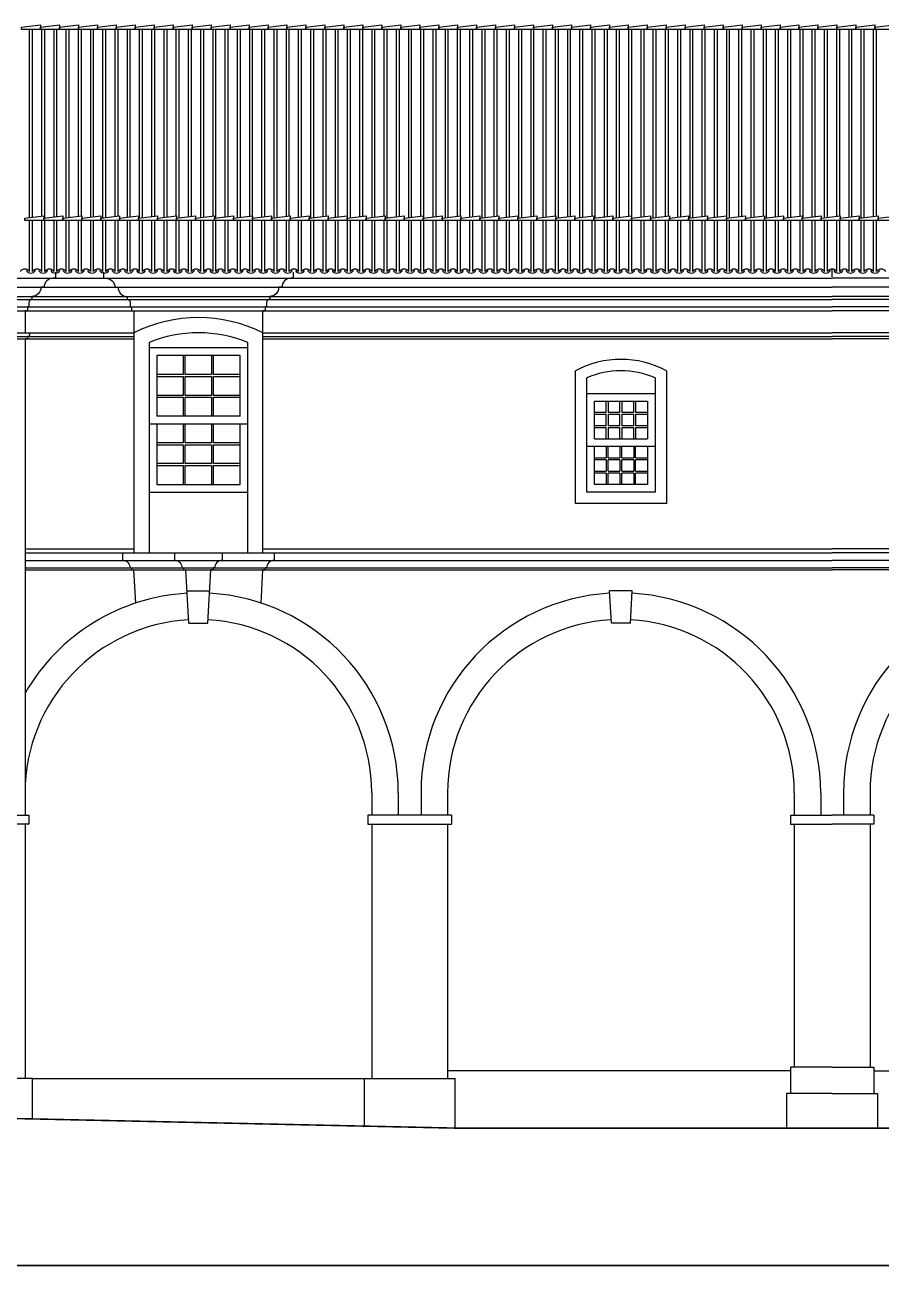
# Model space of a CAD drawing. Extents: x -6493 to 6606, y -1422 to 11651.
# Drawn here: x -3576 to -2447, y 10015 to 11651 of the extents above; entities that cross this region are included whole.
import ezdxf

# ---------------------------------------------------------------- set-up
doc = ezdxf.new("R2010")
doc.units = 0
doc.layers.add('PAREDE', color=7, linetype='CONTINUOUS')
doc.layers.add('PAREDE_FINA', color=7, linetype='CONTINUOUS')

msp = doc.modelspace()

# ---------------------------------------------------------------- linework, layer by layer
at = {"layer": 'PAREDE', "const_width": 2}
for points in [[(-2511.97, 10196.84), (-3009.28, 10196.84), (-4080.89, 10220.13), (-4217.34, 10241.33), (-6293.02, 10241.33), (-6293.02, 10015.81), (-4818.97, 10015.81), (-2511.97, 10015.81)], [(-2511.97, 10196.84), (-2014.65, 10196.84), (-943.04, 10220.13), (-806.59, 10241.33), (1269.09, 10241.33), (1269.09, 10015.81), (-204.97, 10015.81), (-2511.97, 10015.81)]]:
    msp.add_lwpolyline(points, dxfattribs=at)
at = {"layer": 'PAREDE_FINA'}
for points in [[(-3555.67, 11651.33), (-3555.67, 11645.33), (-3580.67, 11645.33), (-3580.67, 11648.33), (-3555.67, 11651.33)], [(-3570.05, 11397.08), (-3570.05, 11645.33)], [(-3566.2, 11397.54), (-3566.2, 11645.33)], [(-3530.67, 11651.33), (-3530.67, 11645.33), (-3555.67, 11645.33), (-3555.67, 11648.33), (-3530.67, 11651.33)], [(-3553.92, 11399.01), (-3553.92, 11645.33)], [(-3550.07, 11396.48), (-3550.07, 11645.33)], [(-3537.8, 11397.95), (-3537.8, 11645.33)], [(-3533.95, 11398.41), (-3533.95, 11645.33)], [(-3505.67, 11651.33), (-3505.67, 11645.33), (-3530.67, 11645.33), (-3530.67, 11648.33), (-3505.67, 11651.33)], [(-3521.67, 11396.88), (-3521.67, 11645.33)], [(-3517.82, 11397.35), (-3517.82, 11645.33)], [(-3480.67, 11651.33), (-3480.67, 11645.33), (-3505.67, 11645.33), (-3505.67, 11648.33), (-3480.67, 11651.33)], [(-3505.55, 11398.82), (-3505.55, 11645.33)], [(-3501.7, 11399.28), (-3501.7, 11645.33)], [(-3489.42, 11397.75), (-3489.42, 11645.33)], [(-3485.57, 11398.22), (-3485.57, 11645.33)], [(-3455.67, 11651.33), (-3455.67, 11645.33), (-3480.67, 11645.33), (-3480.67, 11648.33), (-3455.67, 11651.33)], [(-3473.3, 11396.69), (-3473.3, 11645.33)], [(-3469.45, 11397.15), (-3469.45, 11645.33)], [(-3457.18, 11398.62), (-3457.18, 11645.33)], [(-3430.67, 11651.33), (-3430.67, 11645.33), (-3455.67, 11645.33), (-3455.67, 11648.33), (-3430.67, 11651.33)], [(-3453.32, 11399.09), (-3453.32, 11645.33)], [(-3441.05, 11397.56), (-3441.05, 11645.33)], [(-3437.2, 11398.02), (-3437.2, 11645.33)], [(-3405.67, 11651.33), (-3405.67, 11645.33), (-3430.67, 11645.33), (-3430.67, 11648.33), (-3405.67, 11651.33)], [(-3424.93, 11396.49), (-3424.93, 11645.33)], [(-3421.08, 11396.96), (-3421.08, 11645.33)], [(-3408.8, 11398.43), (-3408.8, 11645.33)], [(-3380.67, 11651.33), (-3380.67, 11645.33), (-3405.67, 11645.33), (-3405.67, 11648.33), (-3380.67, 11651.33)], [(-3404.95, 11398.89), (-3404.95, 11645.33)], [(-3392.68, 11397.36), (-3392.68, 11645.33)], [(-3388.83, 11397.83), (-3388.83, 11645.33)], [(-3355.67, 11651.33), (-3355.67, 11645.33), (-3380.67, 11645.33), (-3380.67, 11648.33), (-3355.67, 11651.33)], [(-3376.55, 11399.3), (-3376.55, 11645.33)], [(-3372.7, 11396.76), (-3372.7, 11645.33)], [(-3360.43, 11398.23), (-3360.43, 11645.33)], [(-3356.58, 11398.7), (-3356.58, 11645.33)], [(-3330.67, 11651.33), (-3330.67, 11645.33), (-3355.67, 11645.33), (-3355.67, 11648.33), (-3330.67, 11651.33)], [(-3344.3, 11397.17), (-3344.3, 11645.33)], [(-3340.45, 11397.63), (-3340.45, 11645.33)], [(-3305.67, 11651.33), (-3305.67, 11645.33), (-3330.67, 11645.33), (-3330.67, 11648.33), (-3305.67, 11651.33)], [(-3328.18, 11399.1), (-3328.18, 11645.33)], [(-3324.33, 11396.57), (-3324.33, 11645.33)], [(-3312.05, 11398.04), (-3312.05, 11645.33)], [(-3308.2, 11398.5), (-3308.2, 11645.33)], [(-3280.67, 11651.33), (-3280.67, 11645.33), (-3305.67, 11645.33), (-3305.67, 11648.33), (-3280.67, 11651.33)], [(-3295.93, 11396.97), (-3295.93, 11645.33)], [(-3292.08, 11397.44), (-3292.08, 11645.33)], [(-3255.67, 11651.33), (-3255.67, 11645.33), (-3280.67, 11645.33), (-3280.67, 11648.33), (-3255.67, 11651.33)], [(-3279.81, 11398.91), (-3279.81, 11645.33)], [(-3275.95, 11396.37), (-3275.95, 11645.33)], [(-3263.68, 11397.84), (-3263.68, 11645.33)], [(-3259.83, 11398.3), (-3259.83, 11645.33)], [(-3230.67, 11651.33), (-3230.67, 11645.33), (-3255.67, 11645.33), (-3255.67, 11648.33), (-3230.67, 11651.33)], [(-3247.56, 11396.78), (-3247.56, 11645.33)], [(-3243.71, 11397.24), (-3243.71, 11645.33)], [(-3231.43, 11398.71), (-3231.43, 11645.33)], [(-3205.67, 11651.33), (-3205.67, 11645.33), (-3230.67, 11645.33), (-3230.67, 11648.33), (-3205.67, 11651.33)], [(-3227.58, 11399.17), (-3227.58, 11645.33)], [(-3215.31, 11397.65), (-3215.31, 11645.33)], [(-3211.46, 11398.11), (-3211.46, 11645.33)], [(-3180.67, 11651.33), (-3180.67, 11645.33), (-3205.67, 11645.33), (-3205.67, 11648.33), (-3180.67, 11651.33)], [(-3199.18, 11396.58), (-3199.18, 11645.33)], [(-3195.33, 11397.04), (-3195.33, 11645.33)], [(-3183.06, 11398.52), (-3183.06, 11645.33)], [(-3155.67, 11651.33), (-3155.67, 11645.33), (-3180.67, 11645.33), (-3180.67, 11648.33), (-3155.67, 11651.33)], [(-3179.21, 11398.98), (-3179.21, 11645.33)], [(-3166.93, 11397.45), (-3166.93, 11645.33)], [(-3163.08, 11397.91), (-3163.08, 11645.33)], [(-3130.67, 11651.33), (-3130.67, 11645.33), (-3155.67, 11645.33), (-3155.67, 11648.33), (-3130.67, 11651.33)], [(-3150.81, 11396.39), (-3150.81, 11645.33)], [(-3146.96, 11396.85), (-3146.96, 11645.33)], [(-3134.68, 11398.32), (-3134.68, 11645.33)], [(-3130.83, 11398.78), (-3130.83, 11645.33)], [(-3105.67, 11651.33), (-3105.67, 11645.33), (-3130.67, 11645.33), (-3130.67, 11648.33), (-3105.67, 11651.33)], [(-3118.56, 11397.26), (-3118.56, 11645.33)], [(-3114.71, 11397.72), (-3114.71, 11645.33)], [(-3080.67, 11651.33), (-3080.67, 11645.33), (-3105.67, 11645.33), (-3105.67, 11648.33), (-3080.67, 11651.33)], [(-3102.44, 11399.19), (-3102.44, 11645.33)], [(-3098.58, 11396.65), (-3098.58, 11645.33)], [(-3086.31, 11398.13), (-3086.31, 11645.33)], [(-3082.46, 11398.59), (-3082.46, 11645.33)], [(-3055.67, 11651.33), (-3055.67, 11645.33), (-3080.67, 11645.33), (-3080.67, 11648.33), (-3055.67, 11651.33)], [(-3070.19, 11397.06), (-3070.19, 11645.33)], [(-3066.34, 11397.52), (-3066.34, 11645.33)], [(-3030.67, 11651.33), (-3030.67, 11645.33), (-3055.67, 11645.33), (-3055.67, 11648.33), (-3030.67, 11651.33)], [(-3054.06, 11399), (-3054.06, 11645.33)], [(-3050.21, 11396.46), (-3050.21, 11645.33)], [(-3037.94, 11397.93), (-3037.94, 11645.33)], [(-3034.09, 11398.39), (-3034.09, 11645.33)], [(-3005.67, 11651.33), (-3005.67, 11645.33), (-3030.67, 11645.33), (-3030.67, 11648.33), (-3005.67, 11651.33)], [(-3021.81, 11396.87), (-3021.81, 11645.33)], [(-3017.96, 11397.33), (-3017.96, 11645.33)], [(-3005.69, 11398.8), (-3005.69, 11645.33)], [(-2980.67, 11651.33), (-2980.67, 11645.33), (-3005.67, 11645.33), (-3005.67, 11648.33), (-2980.67, 11651.33)], [(-3001.84, 11399.26), (-3001.84, 11645.33)], [(-2989.56, 11397.74), (-2989.56, 11645.33)], [(-2985.71, 11398.2), (-2985.71, 11645.33)], [(-2955.67, 11651.33), (-2955.67, 11645.33), (-2980.67, 11645.33), (-2980.67, 11648.33), (-2955.67, 11651.33)], [(-2973.44, 11396.67), (-2973.44, 11645.33)], [(-2969.59, 11397.13), (-2969.59, 11645.33)], [(-2957.32, 11398.61), (-2957.32, 11645.33)], [(-2930.67, 11651.33), (-2930.67, 11645.33), (-2955.67, 11645.33), (-2955.67, 11648.33), (-2930.67, 11651.33)], [(-2953.46, 11399.07), (-2953.46, 11645.33)], [(-2941.19, 11397.54), (-2941.19, 11645.33)], [(-2937.34, 11398), (-2937.34, 11645.33)], [(-2905.67, 11651.33), (-2905.67, 11645.33), (-2930.67, 11645.33), (-2930.67, 11648.33), (-2905.67, 11651.33)], [(-2925.07, 11396.48), (-2925.07, 11645.33)], [(-2921.22, 11396.94), (-2921.22, 11645.33)], [(-2908.94, 11398.41), (-2908.94, 11645.33)], [(-2880.67, 11651.33), (-2880.67, 11645.33), (-2905.67, 11645.33), (-2905.67, 11648.33), (-2880.67, 11651.33)], [(-2905.09, 11398.87), (-2905.09, 11645.33)], [(-2892.82, 11397.35), (-2892.82, 11645.33)], [(-2888.97, 11397.81), (-2888.97, 11645.33)], [(-2855.67, 11651.33), (-2855.67, 11645.33), (-2880.67, 11645.33), (-2880.67, 11648.33), (-2855.67, 11651.33)], [(-2876.69, 11399.28), (-2876.69, 11645.33)], [(-2872.84, 11396.74), (-2872.84, 11645.33)], [(-2860.57, 11398.22), (-2860.57, 11645.33)], [(-2856.72, 11398.68), (-2856.72, 11645.33)], [(-2830.67, 11651.33), (-2830.67, 11645.33), (-2855.67, 11645.33), (-2855.67, 11648.33), (-2830.67, 11651.33)], [(-2844.44, 11397.15), (-2844.44, 11645.33)], [(-2840.59, 11397.61), (-2840.59, 11645.33)], [(-2805.67, 11651.33), (-2805.67, 11645.33), (-2830.67, 11645.33), (-2830.67, 11648.33), (-2805.67, 11651.33)], [(-2828.32, 11399.09), (-2828.32, 11645.33)], [(-2824.47, 11396.55), (-2824.47, 11645.33)], [(-2812.19, 11398.02), (-2812.19, 11645.33)], [(-2808.34, 11398.48), (-2808.34, 11645.33)], [(-2780.67, 11651.33), (-2780.67, 11645.33), (-2805.67, 11645.33), (-2805.67, 11648.33), (-2780.67, 11651.33)], [(-2796.07, 11396.96), (-2796.07, 11645.33)], [(-2792.22, 11397.42), (-2792.22, 11645.33)], [(-2755.67, 11651.33), (-2755.67, 11645.33), (-2780.67, 11645.33), (-2780.67, 11648.33), (-2755.67, 11651.33)], [(-2779.95, 11398.89), (-2779.95, 11645.33)], [(-2776.09, 11396.35), (-2776.09, 11645.33)], [(-2763.82, 11397.83), (-2763.82, 11645.33)], [(-2759.97, 11398.29), (-2759.97, 11645.33)], [(-2730.67, 11651.33), (-2730.67, 11645.33), (-2755.67, 11645.33), (-2755.67, 11648.33), (-2730.67, 11651.33)], [(-2747.7, 11396.76), (-2747.7, 11645.33)], [(-2743.85, 11397.22), (-2743.85, 11645.33)], [(-2731.57, 11398.7), (-2731.57, 11645.33)], [(-2705.67, 11651.33), (-2705.67, 11645.33), (-2730.67, 11645.33), (-2730.67, 11648.33), (-2705.67, 11651.33)], [(-2727.72, 11399.16), (-2727.72, 11645.33)], [(-2715.45, 11397.63), (-2715.45, 11645.33)], [(-2711.6, 11398.09), (-2711.6, 11645.33)], [(-2680.67, 11651.33), (-2680.67, 11645.33), (-2705.67, 11645.33), (-2705.67, 11648.33), (-2680.67, 11651.33)], [(-2699.32, 11396.57), (-2699.32, 11645.33)], [(-2695.47, 11397.03), (-2695.47, 11645.33)], [(-2683.2, 11398.5), (-2683.2, 11645.33)], [(-2655.67, 11651.33), (-2655.67, 11645.33), (-2680.67, 11645.33), (-2680.67, 11648.33), (-2655.67, 11651.33)], [(-2679.35, 11398.96), (-2679.35, 11645.33)], [(-2667.07, 11397.44), (-2667.07, 11645.33)], [(-2663.22, 11397.9), (-2663.22, 11645.33)], [(-2630.67, 11651.33), (-2630.67, 11645.33), (-2655.67, 11645.33), (-2655.67, 11648.33), (-2630.67, 11651.33)], [(-2650.95, 11396.37), (-2650.95, 11645.33)], [(-2647.1, 11396.83), (-2647.1, 11645.33)], [(-2634.82, 11398.31), (-2634.82, 11645.33)], [(-2630.97, 11398.77), (-2630.97, 11645.33)], [(-2605.67, 11651.33), (-2605.67, 11645.33), (-2630.67, 11645.33), (-2630.67, 11648.33), (-2605.67, 11651.33)], [(-2618.7, 11397.24), (-2618.7, 11645.33)], [(-2614.85, 11397.7), (-2614.85, 11645.33)], [(-2580.67, 11651.33), (-2580.67, 11645.33), (-2605.67, 11645.33), (-2605.67, 11648.33), (-2580.67, 11651.33)], [(-2602.58, 11399.18), (-2602.58, 11645.33)], [(-2598.72, 11396.64), (-2598.72, 11645.33)], [(-2586.45, 11398.11), (-2586.45, 11645.33)], [(-2582.6, 11398.57), (-2582.6, 11645.33)], [(-2555.67, 11651.33), (-2555.67, 11645.33), (-2580.67, 11645.33), (-2580.67, 11648.33), (-2555.67, 11651.33)], [(-2570.33, 11397.05), (-2570.33, 11645.33)], [(-2566.48, 11397.51), (-2566.48, 11645.33)], [(-2530.67, 11651.33), (-2530.67, 11645.33), (-2555.67, 11645.33), (-2555.67, 11648.33), (-2530.67, 11651.33)], [(-2554.2, 11398.98), (-2554.2, 11645.33)], [(-2550.35, 11396.44), (-2550.35, 11645.33)], [(-2538.08, 11397.92), (-2538.08, 11645.33)], [(-2534.23, 11398.38), (-2534.23, 11645.33)], [(-2505.67, 11651.33), (-2505.67, 11645.33), (-2530.67, 11645.33), (-2530.67, 11648.33), (-2505.67, 11651.33)], [(-2521.95, 11396.85), (-2521.95, 11645.33)], [(-2518.1, 11397.31), (-2518.1, 11645.33)], [(-2505.83, 11398.79), (-2505.83, 11645.33)], [(-2480.67, 11651.33), (-2480.67, 11645.33), (-2505.67, 11645.33), (-2505.67, 11648.33), (-2480.67, 11651.33)], [(-2501.98, 11399.25), (-2501.98, 11645.33)], [(-2489.7, 11397.72), (-2489.7, 11645.33)], [(-2485.85, 11398.18), (-2485.85, 11645.33)], [(-2455.67, 11651.33), (-2455.67, 11645.33), (-2480.67, 11645.33), (-2480.67, 11648.33), (-2455.67, 11651.33)], [(-2473.58, 11396.66), (-2473.58, 11645.33)], [(-2469.73, 11397.12), (-2469.73, 11645.33)], [(-2457.46, 11398.59), (-2457.46, 11645.33)], [(-2430.67, 11651.33), (-2430.67, 11645.33), (-2455.67, 11645.33), (-2455.67, 11648.33), (-2430.67, 11651.33)], [(-2453.6, 11399.05), (-2453.6, 11645.33)], [(-3551.3, 11399.33), (-3551.3, 11393.33), (-3576.3, 11393.33), (-3576.3, 11396.33), (-3551.3, 11399.33)], [(-3570.05, 11326.07), (-3570.05, 11393.33)], [(-3566.2, 11326.07), (-3566.2, 11393.33)], [(-3553.92, 11326.07), (-3553.92, 11393.33)], [(-3526.3, 11399.33), (-3526.3, 11393.33), (-3551.3, 11393.33), (-3551.3, 11396.33), (-3526.3, 11399.33)], [(-3550.07, 11326.07), (-3550.07, 11393.33)], [(-3537.8, 11326.07), (-3537.8, 11393.33)], [(-3533.95, 11326.07), (-3533.95, 11393.33)], [(-3501.3, 11399.33), (-3501.3, 11393.33), (-3526.3, 11393.33), (-3526.3, 11396.33), (-3501.3, 11399.33)], [(-3521.67, 11326.07), (-3521.67, 11393.33)], [(-3517.82, 11326.07), (-3517.82, 11393.33)], [(-3505.55, 11326.07), (-3505.55, 11393.33)], [(-3501.7, 11326.07), (-3501.7, 11393.33)], [(-3476.3, 11399.33), (-3476.3, 11393.33), (-3501.3, 11393.33), (-3501.3, 11396.33), (-3476.3, 11399.33)], [(-3489.42, 11326.07), (-3489.42, 11393.33)], [(-3485.57, 11326.07), (-3485.57, 11393.33)], [(-3451.3, 11399.33), (-3451.3, 11393.33), (-3476.3, 11393.33), (-3476.3, 11396.33), (-3451.3, 11399.33)], [(-3473.3, 11326.07), (-3473.3, 11393.33)], [(-3469.45, 11326.07), (-3469.45, 11393.33)], [(-3457.18, 11326.07), (-3457.18, 11393.33)], [(-3453.32, 11326.07), (-3453.32, 11393.33)], [(-3426.3, 11399.33), (-3426.3, 11393.33), (-3451.3, 11393.33), (-3451.3, 11396.33), (-3426.3, 11399.33)], [(-3441.05, 11326.07), (-3441.05, 11393.33)], [(-3437.2, 11326.07), (-3437.2, 11393.33)], [(-3401.3, 11399.33), (-3401.3, 11393.33), (-3426.3, 11393.33), (-3426.3, 11396.33), (-3401.3, 11399.33)], [(-3424.93, 11326.07), (-3424.93, 11393.33)], [(-3421.08, 11326.07), (-3421.08, 11393.33)], [(-3408.8, 11326.07), (-3408.8, 11393.33)], [(-3404.95, 11326.07), (-3404.95, 11393.33)], [(-3376.3, 11399.33), (-3376.3, 11393.33), (-3401.3, 11393.33), (-3401.3, 11396.33), (-3376.3, 11399.33)], [(-3392.68, 11326.07), (-3392.68, 11393.33)], [(-3388.83, 11326.07), (-3388.83, 11393.33)], [(-3376.55, 11326.07), (-3376.55, 11393.33)], [(-3351.3, 11399.33), (-3351.3, 11393.33), (-3376.3, 11393.33), (-3376.3, 11396.33), (-3351.3, 11399.33)], [(-3372.7, 11326.07), (-3372.7, 11393.33)], [(-3360.43, 11326.07), (-3360.43, 11393.33)], [(-3356.58, 11326.07), (-3356.58, 11393.33)], [(-3326.3, 11399.33), (-3326.3, 11393.33), (-3351.3, 11393.33), (-3351.3, 11396.33), (-3326.3, 11399.33)], [(-3344.3, 11326.07), (-3344.3, 11393.33)], [(-3340.45, 11326.07), (-3340.45, 11393.33)], [(-3328.18, 11326.07), (-3328.18, 11393.33)], [(-3301.3, 11399.33), (-3301.3, 11393.33), (-3326.3, 11393.33), (-3326.3, 11396.33), (-3301.3, 11399.33)], [(-3324.33, 11326.07), (-3324.33, 11393.33)], [(-3312.05, 11326.07), (-3312.05, 11393.33)], [(-3308.2, 11326.07), (-3308.2, 11393.33)], [(-3276.3, 11399.33), (-3276.3, 11393.33), (-3301.3, 11393.33), (-3301.3, 11396.33), (-3276.3, 11399.33)], [(-3295.93, 11326.07), (-3295.93, 11393.33)], [(-3292.08, 11326.07), (-3292.08, 11393.33)], [(-3279.81, 11326.07), (-3279.81, 11393.33)], [(-3251.3, 11399.33), (-3251.3, 11393.33), (-3276.3, 11393.33), (-3276.3, 11396.33), (-3251.3, 11399.33)], [(-3275.95, 11326.07), (-3275.95, 11393.33)], [(-3263.68, 11326.07), (-3263.68, 11393.33)], [(-3259.83, 11326.07), (-3259.83, 11393.33)], [(-3226.3, 11399.33), (-3226.3, 11393.33), (-3251.3, 11393.33), (-3251.3, 11396.33), (-3226.3, 11399.33)], [(-3247.56, 11326.07), (-3247.56, 11393.33)], [(-3243.71, 11326.07), (-3243.71, 11393.33)], [(-3231.43, 11326.07), (-3231.43, 11393.33)], [(-3227.58, 11326.07), (-3227.58, 11393.33)], [(-3201.3, 11399.33), (-3201.3, 11393.33), (-3226.3, 11393.33), (-3226.3, 11396.33), (-3201.3, 11399.33)], [(-3215.31, 11326.07), (-3215.31, 11393.33)], [(-3211.46, 11326.07), (-3211.46, 11393.33)], [(-3176.3, 11399.33), (-3176.3, 11393.33), (-3201.3, 11393.33), (-3201.3, 11396.33), (-3176.3, 11399.33)], [(-3199.18, 11326.07), (-3199.18, 11393.33)], [(-3195.33, 11326.07), (-3195.33, 11393.33)], [(-3183.06, 11326.07), (-3183.06, 11393.33)], [(-3179.21, 11326.07), (-3179.21, 11393.33)], [(-3151.3, 11399.33), (-3151.3, 11393.33), (-3176.3, 11393.33), (-3176.3, 11396.33), (-3151.3, 11399.33)], [(-3166.93, 11326.07), (-3166.93, 11393.33)], [(-3163.08, 11326.07), (-3163.08, 11393.33)], [(-3126.3, 11399.33), (-3126.3, 11393.33), (-3151.3, 11393.33), (-3151.3, 11396.33), (-3126.3, 11399.33)], [(-3150.81, 11326.07), (-3150.81, 11393.33)], [(-3146.96, 11326.07), (-3146.96, 11393.33)], [(-3134.68, 11326.07), (-3134.68, 11393.33)], [(-3130.83, 11326.07), (-3130.83, 11393.33)], [(-3101.3, 11399.33), (-3101.3, 11393.33), (-3126.3, 11393.33), (-3126.3, 11396.33), (-3101.3, 11399.33)], [(-3118.56, 11326.07), (-3118.56, 11393.33)], [(-3114.71, 11326.07), (-3114.71, 11393.33)], [(-3102.44, 11326.07), (-3102.44, 11393.33)], [(-3076.3, 11399.33), (-3076.3, 11393.33), (-3101.3, 11393.33), (-3101.3, 11396.33), (-3076.3, 11399.33)], [(-3098.58, 11326.07), (-3098.58, 11393.33)], [(-3086.31, 11326.07), (-3086.31, 11393.33)], [(-3082.46, 11326.07), (-3082.46, 11393.33)], [(-3051.3, 11399.33), (-3051.3, 11393.33), (-3076.3, 11393.33), (-3076.3, 11396.33), (-3051.3, 11399.33)], [(-3070.19, 11326.07), (-3070.19, 11393.33)], [(-3066.34, 11326.07), (-3066.34, 11393.33)], [(-3054.06, 11326.07), (-3054.06, 11393.33)], [(-3026.3, 11399.33), (-3026.3, 11393.33), (-3051.3, 11393.33), (-3051.3, 11396.33), (-3026.3, 11399.33)], [(-3050.21, 11326.07), (-3050.21, 11393.33)], [(-3037.94, 11326.07), (-3037.94, 11393.33)], [(-3034.09, 11326.07), (-3034.09, 11393.33)], [(-3001.3, 11399.33), (-3001.3, 11393.33), (-3026.3, 11393.33), (-3026.3, 11396.33), (-3001.3, 11399.33)], [(-3021.81, 11326.07), (-3021.81, 11393.33)], [(-3017.96, 11326.07), (-3017.96, 11393.33)], [(-3005.69, 11326.07), (-3005.69, 11393.33)], [(-3001.84, 11326.07), (-3001.84, 11393.33)], [(-2976.3, 11399.33), (-2976.3, 11393.33), (-3001.3, 11393.33), (-3001.3, 11396.33), (-2976.3, 11399.33)], [(-2989.56, 11326.07), (-2989.56, 11393.33)], [(-2985.71, 11326.07), (-2985.71, 11393.33)], [(-2951.3, 11399.33), (-2951.3, 11393.33), (-2976.3, 11393.33), (-2976.3, 11396.33), (-2951.3, 11399.33)], [(-2973.44, 11326.07), (-2973.44, 11393.33)], [(-2969.59, 11326.07), (-2969.59, 11393.33)], [(-2957.32, 11326.07), (-2957.32, 11393.33)], [(-2953.46, 11326.07), (-2953.46, 11393.33)], [(-2926.3, 11399.33), (-2926.3, 11393.33), (-2951.3, 11393.33), (-2951.3, 11396.33), (-2926.3, 11399.33)], [(-2941.19, 11326.07), (-2941.19, 11393.33)], [(-2937.34, 11326.07), (-2937.34, 11393.33)], [(-2901.3, 11399.33), (-2901.3, 11393.33), (-2926.3, 11393.33), (-2926.3, 11396.33), (-2901.3, 11399.33)], [(-2925.07, 11326.07), (-2925.07, 11393.33)], [(-2921.22, 11326.07), (-2921.22, 11393.33)], [(-2908.94, 11326.07), (-2908.94, 11393.33)], [(-2905.09, 11326.07), (-2905.09, 11393.33)], [(-2876.3, 11399.33), (-2876.3, 11393.33), (-2901.3, 11393.33), (-2901.3, 11396.33), (-2876.3, 11399.33)], [(-2892.82, 11326.07), (-2892.82, 11393.33)], [(-2888.97, 11326.07), (-2888.97, 11393.33)], [(-2876.69, 11326.07), (-2876.69, 11393.33)], [(-2851.3, 11399.33), (-2851.3, 11393.33), (-2876.3, 11393.33), (-2876.3, 11396.33), (-2851.3, 11399.33)], [(-2872.84, 11326.07), (-2872.84, 11393.33)], [(-2860.57, 11326.07), (-2860.57, 11393.33)], [(-2856.72, 11326.07), (-2856.72, 11393.33)], [(-2826.3, 11399.33), (-2826.3, 11393.33), (-2851.3, 11393.33), (-2851.3, 11396.33), (-2826.3, 11399.33)], [(-2844.44, 11326.07), (-2844.44, 11393.33)], [(-2840.59, 11326.07), (-2840.59, 11393.33)], [(-2828.32, 11326.07), (-2828.32, 11393.33)], [(-2801.3, 11399.33), (-2801.3, 11393.33), (-2826.3, 11393.33), (-2826.3, 11396.33), (-2801.3, 11399.33)], [(-2824.47, 11326.07), (-2824.47, 11393.33)], [(-2812.19, 11326.07), (-2812.19, 11393.33)], [(-2808.34, 11326.07), (-2808.34, 11393.33)], [(-2776.3, 11399.33), (-2776.3, 11393.33), (-2801.3, 11393.33), (-2801.3, 11396.33), (-2776.3, 11399.33)], [(-2796.07, 11326.07), (-2796.07, 11393.33)], [(-2792.22, 11326.07), (-2792.22, 11393.33)], [(-2779.95, 11326.07), (-2779.95, 11393.33)], [(-2751.3, 11399.33), (-2751.3, 11393.33), (-2776.3, 11393.33), (-2776.3, 11396.33), (-2751.3, 11399.33)], [(-2776.09, 11326.07), (-2776.09, 11393.33)], [(-2763.82, 11326.07), (-2763.82, 11393.33)], [(-2759.97, 11326.07), (-2759.97, 11393.33)], [(-2726.3, 11399.33), (-2726.3, 11393.33), (-2751.3, 11393.33), (-2751.3, 11396.33), (-2726.3, 11399.33)], [(-2747.7, 11326.07), (-2747.7, 11393.33)], [(-2743.85, 11326.07), (-2743.85, 11393.33)], [(-2731.57, 11326.07), (-2731.57, 11393.33)], [(-2727.72, 11326.07), (-2727.72, 11393.33)], [(-2701.3, 11399.33), (-2701.3, 11393.33), (-2726.3, 11393.33), (-2726.3, 11396.33), (-2701.3, 11399.33)], [(-2715.45, 11326.07), (-2715.45, 11393.33)], [(-2711.6, 11326.07), (-2711.6, 11393.33)], [(-2676.3, 11399.33), (-2676.3, 11393.33), (-2701.3, 11393.33), (-2701.3, 11396.33), (-2676.3, 11399.33)], [(-2699.32, 11326.07), (-2699.32, 11393.33)], [(-2695.47, 11326.07), (-2695.47, 11393.33)], [(-2683.2, 11326.07), (-2683.2, 11393.33)], [(-2679.35, 11326.07), (-2679.35, 11393.33)], [(-2651.3, 11399.33), (-2651.3, 11393.33), (-2676.3, 11393.33), (-2676.3, 11396.33), (-2651.3, 11399.33)], [(-2667.07, 11326.07), (-2667.07, 11393.33)], [(-2663.22, 11326.07), (-2663.22, 11393.33)], [(-2626.3, 11399.33), (-2626.3, 11393.33), (-2651.3, 11393.33), (-2651.3, 11396.33), (-2626.3, 11399.33)], [(-2650.95, 11326.07), (-2650.95, 11393.33)], [(-2647.1, 11326.07), (-2647.1, 11393.33)], [(-2634.82, 11326.07), (-2634.82, 11393.33)], [(-2630.97, 11326.07), (-2630.97, 11393.33)], [(-2601.3, 11399.33), (-2601.3, 11393.33), (-2626.3, 11393.33), (-2626.3, 11396.33), (-2601.3, 11399.33)], [(-2618.7, 11326.07), (-2618.7, 11393.33)], [(-2614.85, 11326.07), (-2614.85, 11393.33)], [(-2602.58, 11326.07), (-2602.58, 11393.33)], [(-2576.3, 11399.33), (-2576.3, 11393.33), (-2601.3, 11393.33), (-2601.3, 11396.33), (-2576.3, 11399.33)], [(-2598.72, 11326.07), (-2598.72, 11393.33)], [(-2586.45, 11326.07), (-2586.45, 11393.33)], [(-2582.6, 11326.07), (-2582.6, 11393.33)], [(-2551.3, 11399.33), (-2551.3, 11393.33), (-2576.3, 11393.33), (-2576.3, 11396.33), (-2551.3, 11399.33)], [(-2570.33, 11326.07), (-2570.33, 11393.33)], [(-2566.48, 11326.07), (-2566.48, 11393.33)], [(-2554.2, 11326.07), (-2554.2, 11393.33)], [(-2526.3, 11399.33), (-2526.3, 11393.33), (-2551.3, 11393.33), (-2551.3, 11396.33), (-2526.3, 11399.33)], [(-2550.35, 11326.07), (-2550.35, 11393.33)], [(-2538.08, 11326.07), (-2538.08, 11393.33)], [(-2534.23, 11326.07), (-2534.23, 11393.33)], [(-2501.3, 11399.33), (-2501.3, 11393.33), (-2526.3, 11393.33), (-2526.3, 11396.33), (-2501.3, 11399.33)], [(-2521.95, 11326.07), (-2521.95, 11393.33)], [(-2518.1, 11326.07), (-2518.1, 11393.33)], [(-2505.83, 11326.07), (-2505.83, 11393.33)], [(-2501.98, 11326.07), (-2501.98, 11393.33)], [(-2476.3, 11399.33), (-2476.3, 11393.33), (-2501.3, 11393.33), (-2501.3, 11396.33), (-2476.3, 11399.33)], [(-2489.7, 11326.07), (-2489.7, 11393.33)], [(-2485.85, 11326.07), (-2485.85, 11393.33)], [(-2451.3, 11399.33), (-2451.3, 11393.33), (-2476.3, 11393.33), (-2476.3, 11396.33), (-2451.3, 11399.33)], [(-2473.58, 11326.07), (-2473.58, 11393.33)], [(-2469.73, 11326.07), (-2469.73, 11393.33)], [(-2457.46, 11326.07), (-2457.46, 11393.33)], [(-2453.6, 11326.07), (-2453.6, 11393.33)], [(-2426.3, 11399.33), (-2426.3, 11393.33), (-2451.3, 11393.33), (-2451.3, 11396.33), (-2426.3, 11399.33)], [(-2511.97, 11319.26), (-2511.97, 11329.26)], [(-2511.97, 11319.26), (-2511.97, 11329.26)], [(-2511.97, 11319.26), (-2511.97, 11329.26)], [(-2511.97, 11319.26), (-2511.97, 11329.26)], [(-5940.97, 11317.33), (-2511.97, 11317.33)], [(917.03, 11317.33), (-2511.97, 11317.33)], [(-5924.97, 11305.33), (-2511.97, 11305.33)], [(-5912.97, 11293.33), (-2511.97, 11293.33)], [(901.03, 11305.33), (-2511.97, 11305.33)], [(889.03, 11293.33), (-2511.97, 11293.33)], [(-5912.97, 11289.33), (-2511.97, 11289.33)], [(-5906.97, 11279.33), (-2511.97, 11279.33)], [(889.03, 11289.33), (-2511.97, 11289.33)], [(883.03, 11279.33), (-2511.97, 11279.33)], [(-5903.97, 11274.33), (-2511.97, 11274.33)], [(-3432.47, 11274.33), (-3432.47, 10955.33)], [(-3262.47, 10955.33), (-3262.47, 11274.33)], [(880.03, 11274.33), (-2511.97, 11274.33)], [(-5487.97, 11245.33), (-3432.47, 11245.33)], [(-3262.47, 11245.33), (-2511.97, 11245.33)], [(-1761.47, 11245.33), (-2511.97, 11245.33)], [(-5487.97, 11240.33), (-3432.47, 11240.33)], [(-5487.97, 11237.33), (-3432.47, 11237.33)], [(-3575.97, 11237.33), (-3575.97, 10609.33)], [(-3412.47, 11232.46), (-3412.47, 10955.33)], [(-3282.47, 10955.33), (-3282.47, 11232.46)], [(-3262.47, 11240.33), (-2511.97, 11240.33)], [(-3262.47, 11237.33), (-2511.97, 11237.33)], [(-1761.47, 11240.33), (-2511.97, 11240.33)], [(-1761.47, 11237.33), (-2511.97, 11237.33)], [(-3282.47, 11225.33), (-3412.47, 11225.33)], [(-3292.47, 11215.33), (-3402.47, 11215.33)], [(-3402.47, 11215.33), (-3402.47, 11135.33)], [(-3367.47, 11215.33), (-3367.47, 11190.33)], [(-3364.97, 11190.33), (-3364.97, 11215.33)], [(-3329.97, 11215.33), (-3329.97, 11190.33)], [(-3327.47, 11190.33), (-3327.47, 11215.33)], [(-3292.47, 11135.33), (-3292.47, 11215.33)], [(-2730.47, 11195.33), (-2730.47, 11020.33), (-2850.47, 11020.33), (-2850.47, 11195.33)], [(-3367.47, 11190.33), (-3402.47, 11190.33)], [(-3402.47, 11187.83), (-3367.47, 11187.83)], [(-3367.47, 11187.83), (-3367.47, 11162.83)], [(-3329.97, 11190.33), (-3364.97, 11190.33)], [(-3364.97, 11162.83), (-3364.97, 11187.83)], [(-3364.97, 11187.83), (-3329.97, 11187.83)], [(-3329.97, 11187.83), (-3329.97, 11162.83)], [(-3292.47, 11190.33), (-3327.47, 11190.33)], [(-3327.47, 11187.83), (-3292.47, 11187.83)], [(-3327.47, 11162.83), (-3327.47, 11187.83)], [(-2745.47, 11185.94), (-2745.47, 11035.33), (-2835.47, 11035.33), (-2835.47, 11185.94)], [(-3367.47, 11162.83), (-3402.47, 11162.83)], [(-3329.97, 11162.83), (-3364.97, 11162.83)], [(-3292.47, 11162.83), (-3327.47, 11162.83)], [(-2835.47, 11165.33), (-2745.47, 11165.33)], [(-3402.47, 11160.33), (-3367.47, 11160.33)], [(-3367.47, 11160.33), (-3367.47, 11135.33)], [(-3364.97, 11135.33), (-3364.97, 11160.33)], [(-3364.97, 11160.33), (-3329.97, 11160.33)], [(-3329.97, 11160.33), (-3329.97, 11135.33)], [(-3327.47, 11135.33), (-3327.47, 11160.33)], [(-3327.47, 11160.33), (-3292.47, 11160.33)], [(-2825.47, 11155.33), (-2755.47, 11155.33)], [(-2825.47, 11105.33), (-2825.47, 11155.33)], [(-2809.84, 11140.33), (-2809.84, 11155.33)], [(-2807.34, 11155.33), (-2807.34, 11140.33)], [(-2791.72, 11140.33), (-2791.72, 11155.33)], [(-2789.22, 11155.33), (-2789.22, 11140.33)], [(-2773.59, 11140.33), (-2773.59, 11155.33)], [(-2771.09, 11155.33), (-2771.09, 11140.33)], [(-2755.47, 11155.33), (-2755.47, 11105.33)], [(-3292.47, 11135.33), (-3402.47, 11135.33)], [(-2809.84, 11140.33), (-2825.47, 11140.33)], [(-2825.47, 11137.83), (-2809.84, 11137.83)], [(-2809.84, 11122.83), (-2809.84, 11137.83)], [(-2791.72, 11140.33), (-2807.34, 11140.33)], [(-2807.34, 11137.83), (-2791.72, 11137.83)], [(-2807.34, 11137.83), (-2807.34, 11122.83)], [(-2791.72, 11122.83), (-2791.72, 11137.83)], [(-2773.59, 11140.33), (-2789.22, 11140.33)], [(-2789.22, 11137.83), (-2789.22, 11122.83)], [(-2789.22, 11137.83), (-2773.59, 11137.83)], [(-2773.59, 11122.83), (-2773.59, 11137.83)], [(-2755.47, 11140.33), (-2771.09, 11140.33)], [(-2771.09, 11137.83), (-2771.09, 11122.83)], [(-2771.09, 11137.83), (-2755.47, 11137.83)], [(-3412.47, 11125.33), (-3282.47, 11125.33)], [(-3402.47, 11125.33), (-3402.47, 11045.33)], [(-3367.47, 11125.33), (-3367.47, 11100.33)], [(-3364.97, 11100.33), (-3364.97, 11125.33)], [(-3329.97, 11125.33), (-3329.97, 11100.33)], [(-3327.47, 11100.33), (-3327.47, 11125.33)], [(-3292.47, 11045.33), (-3292.47, 11125.33)], [(-2809.84, 11122.83), (-2825.47, 11122.83)], [(-2825.47, 11120.33), (-2809.84, 11120.33)], [(-2809.84, 11105.33), (-2809.84, 11120.33)], [(-2791.72, 11122.83), (-2807.34, 11122.83)], [(-2807.34, 11120.33), (-2791.72, 11120.33)], [(-2807.34, 11120.33), (-2807.34, 11105.33)], [(-2791.72, 11105.33), (-2791.72, 11120.33)], [(-2773.59, 11122.83), (-2789.22, 11122.83)], [(-2789.22, 11120.33), (-2789.22, 11105.33)], [(-2789.22, 11120.33), (-2773.59, 11120.33)], [(-2773.59, 11105.33), (-2773.59, 11120.33)], [(-2755.47, 11122.83), (-2771.09, 11122.83)], [(-2771.09, 11120.33), (-2771.09, 11105.33)], [(-2771.09, 11120.33), (-2755.47, 11120.33)], [(-3367.47, 11100.33), (-3402.47, 11100.33)], [(-3402.47, 11097.83), (-3367.47, 11097.83)], [(-3367.47, 11097.83), (-3367.47, 11072.83)], [(-3329.97, 11100.33), (-3364.97, 11100.33)], [(-3364.97, 11072.83), (-3364.97, 11097.83)], [(-3364.97, 11097.83), (-3329.97, 11097.83)], [(-3329.97, 11097.83), (-3329.97, 11072.83)], [(-3292.47, 11100.33), (-3327.47, 11100.33)], [(-3327.47, 11072.83), (-3327.47, 11097.83)], [(-3327.47, 11097.83), (-3292.47, 11097.83)], [(-2825.47, 11105.33), (-2755.47, 11105.33)], [(-2745.47, 11095.33), (-2835.47, 11095.33)], [(-2755.47, 11095.33), (-2755.47, 11045.33), (-2825.47, 11045.33), (-2825.47, 11095.33)], [(-2825.47, 11080.33), (-2809.84, 11080.33)], [(-2809.84, 11095.33), (-2809.84, 11080.33)], [(-2807.34, 11080.33), (-2807.34, 11095.33)], [(-2807.34, 11080.33), (-2791.72, 11080.33)], [(-2791.72, 11095.33), (-2791.72, 11080.33)], [(-2789.22, 11080.33), (-2789.22, 11095.33)], [(-2789.22, 11080.33), (-2773.59, 11080.33)], [(-2773.59, 11095.33), (-2773.59, 11080.33)], [(-2771.09, 11080.33), (-2771.09, 11095.33)], [(-2771.09, 11080.33), (-2755.47, 11080.33)], [(-3367.47, 11072.83), (-3402.47, 11072.83)], [(-3402.47, 11070.33), (-3367.47, 11070.33)], [(-3367.47, 11070.33), (-3367.47, 11045.33)], [(-3329.97, 11072.83), (-3364.97, 11072.83)], [(-3364.97, 11070.33), (-3329.97, 11070.33)], [(-3364.97, 11045.33), (-3364.97, 11070.33)], [(-3329.97, 11070.33), (-3329.97, 11045.33)], [(-3292.47, 11072.83), (-3327.47, 11072.83)], [(-3327.47, 11070.33), (-3292.47, 11070.33)], [(-3327.47, 11045.33), (-3327.47, 11070.33)], [(-2809.84, 11077.83), (-2825.47, 11077.83)], [(-2809.84, 11077.83), (-2809.84, 11062.83)], [(-2791.72, 11077.83), (-2807.34, 11077.83)], [(-2807.34, 11062.83), (-2807.34, 11077.83)], [(-2791.72, 11077.83), (-2791.72, 11062.83)], [(-2789.22, 11062.83), (-2789.22, 11077.83)], [(-2773.59, 11077.83), (-2789.22, 11077.83)], [(-2773.59, 11077.83), (-2773.59, 11062.83)], [(-2755.47, 11077.83), (-2771.09, 11077.83)], [(-2771.09, 11062.83), (-2771.09, 11077.83)], [(-2825.47, 11062.83), (-2809.84, 11062.83)], [(-2809.84, 11060.33), (-2825.47, 11060.33)], [(-2809.84, 11060.33), (-2809.84, 11045.33)], [(-2807.34, 11062.83), (-2791.72, 11062.83)], [(-2791.72, 11060.33), (-2807.34, 11060.33)], [(-2807.34, 11045.33), (-2807.34, 11060.33)], [(-2791.72, 11060.33), (-2791.72, 11045.33)], [(-2789.22, 11062.83), (-2773.59, 11062.83)], [(-2789.22, 11045.33), (-2789.22, 11060.33)], [(-2773.59, 11060.33), (-2789.22, 11060.33)], [(-2773.59, 11060.33), (-2773.59, 11045.33)], [(-2771.09, 11062.83), (-2755.47, 11062.83)], [(-2771.09, 11045.33), (-2771.09, 11060.33)], [(-2755.47, 11060.33), (-2771.09, 11060.33)], [(-3412.47, 11035.33), (-3282.47, 11035.33)], [(-3402.47, 11045.33), (-3292.47, 11045.33)], [(-3575.97, 10960.33), (-3432.47, 10960.33)], [(-3575.97, 10955.33), (-2511.97, 10955.33)], [(-3262.47, 10960.33), (-2511.97, 10960.33)], [(-1761.47, 10960.33), (-2511.97, 10960.33)], [(-1447.97, 10955.33), (-2511.97, 10955.33)], [(-3575.97, 10945.33), (-2511.97, 10945.33)], [(-3575.97, 10935.33), (-2511.97, 10935.33)], [(-3575.97, 10932.83), (-2511.97, 10932.83)], [(-3430.02, 10889.06), (-3432.47, 10932.83)], [(-3359.97, 10862.33), (-3363.91, 10932.83)], [(-3334.97, 10862.33), (-3331.02, 10932.83)], [(-3264.91, 10889.06), (-3262.47, 10932.83)], [(-1447.97, 10945.33), (-2511.97, 10945.33)], [(-1447.97, 10935.33), (-2511.97, 10935.33)], [(-1447.97, 10932.83), (-2511.97, 10932.83)], [(-3362.37, 10905.33), (-3332.56, 10905.33)], [(-2775.56, 10905.33), (-2805.37, 10905.33)], [(-2802.97, 10862.33), (-2805.37, 10905.33)], [(-2777.97, 10862.33), (-2775.56, 10905.33)], [(-3359.97, 10862.33), (-3334.97, 10862.33)], [(-2777.97, 10862.33), (-2802.97, 10862.33)], [(-3118.97, 10638.83), (-3118.97, 10609.33)], [(-3083.97, 10638.83), (-3083.97, 10609.33)], [(-3053.97, 10638.83), (-3053.97, 10609.33)], [(-3018.97, 10638.83), (-3018.97, 10609.33)], [(-2561.97, 10638.83), (-2561.97, 10609.33)], [(-2526.97, 10638.83), (-2526.97, 10609.33)], [(-2496.97, 10638.83), (-2496.97, 10609.33)], [(-2461.97, 10638.83), (-2461.97, 10609.33)], [(-3680.97, 10609.33), (-3570.97, 10609.33)], [(-3570.97, 10609.33), (-3570.97, 10597.33)], [(-3013.97, 10609.33), (-3123.97, 10609.33)], [(-3123.97, 10609.33), (-3123.97, 10597.33)], [(-3013.97, 10609.33), (-3013.97, 10597.33)], [(-2566.97, 10609.33), (-2511.97, 10609.33)], [(-2566.97, 10609.33), (-2566.97, 10597.33)], [(-2456.97, 10609.33), (-2511.97, 10609.33)], [(-2456.97, 10609.33), (-2456.97, 10597.33)], [(-3570.97, 10597.33), (-3680.97, 10597.33)], [(-3575.97, 10597.33), (-3575.97, 10262.33)], [(-3123.97, 10597.33), (-3013.97, 10597.33)], [(-3118.97, 10597.33), (-3118.97, 10262.33)], [(-3018.97, 10597.33), (-3018.97, 10262.33)], [(-2566.97, 10597.33), (-2511.97, 10597.33)], [(-2561.97, 10597.33), (-2561.97, 10277.33)], [(-2456.97, 10597.33), (-2511.97, 10597.33)], [(-2461.97, 10597.33), (-2461.97, 10277.33)], [(-3565.97, 10262.33), (-3685.97, 10262.33)], [(-3565.97, 10208.94), (-3565.97, 10262.33)], [(-3565.97, 10262.33), (-3128.97, 10262.33)], [(-3128.97, 10262.33), (-3128.97, 10199.44)], [(-3128.97, 10262.33), (-3008.97, 10262.33)], [(-2566.97, 10272.33), (-3018.97, 10272.33)], [(-3008.97, 10196.84), (-3008.97, 10262.33)], [(-2511.97, 10277.33), (-2566.97, 10277.33)], [(-2566.97, 10277.33), (-2566.97, 10242.33)], [(-2511.97, 10277.33), (-2456.97, 10277.33)], [(-2456.97, 10277.33), (-2456.97, 10242.33)], [(-2456.97, 10272.33), (-2004.97, 10272.33)], [(-2511.97, 10242.33), (-2571.97, 10242.33)], [(-2571.97, 10242.33), (-2571.97, 10196.84)], [(-2511.97, 10242.33), (-2451.97, 10242.33)], [(-2451.97, 10242.33), (-2451.97, 10196.84)]]:
    msp.add_lwpolyline(points, dxfattribs=at)
for points in [[(-3535.97, 11325.33), (-3535.97, 11317.33), (-3538.97, 11317.33, 0.4142136), (-3550.97, 11305.33), (-3554.97, 11305.33, -0.4142136), (-3566.97, 11293.33), (-3566.97, 11289.33, 0.4142136), (-3570.97, 11285.33), (-3570.97, 11279.33), (-3572.97, 11279.33), (-3572.97, 11274.33), (-3575.97, 11274.33), (-3575.97, 11245.33), (-3572.47, 11245.33, -1), (-3572.47, 11240.33), (-3572.97, 11240.33), (-3572.97, 11237.33), (-3575.97, 11237.33)], [(-3472.47, 11325.33), (-3472.47, 11317.33), (-3469.47, 11317.33, -0.4142136), (-3457.47, 11305.33), (-3453.47, 11305.33, 0.4142136), (-3441.47, 11293.33), (-3441.47, 11289.33, -0.4142136), (-3437.47, 11285.33), (-3437.47, 11279.33), (-3435.47, 11279.33), (-3435.47, 11274.33), (-3432.47, 11274.33)], [(-3222.47, 11325.33), (-3222.47, 11317.33), (-3225.47, 11317.33, 0.4142136), (-3237.47, 11305.33), (-3241.47, 11305.33, -0.4142136), (-3253.47, 11293.33), (-3253.47, 11289.33, 0.4142136), (-3257.47, 11285.33), (-3257.47, 11279.33), (-3259.47, 11279.33), (-3259.47, 11274.33), (-3262.47, 11274.33)], [(-3447.47, 10955.33), (-3447.47, 10945.33), (-3447.47, 10945.33, -0.4142136), (-3437.47, 10935.33), (-3435.47, 10935.33), (-3435.47, 10932.83), (-3432.47, 10932.83)], [(-3378.91, 10955.33), (-3378.91, 10945.33), (-3378.91, 10945.33, -0.4142136), (-3368.91, 10935.33), (-3366.91, 10935.33), (-3366.91, 10932.83), (-3363.91, 10932.83)], [(-3316.02, 10955.33), (-3316.02, 10945.33), (-3316.02, 10945.33, 0.4142136), (-3326.02, 10935.33), (-3328.02, 10935.33), (-3328.02, 10932.83), (-3331.02, 10932.83)], [(-3247.47, 10955.33), (-3247.47, 10945.33), (-3247.47, 10945.33, 0.4142136), (-3257.47, 10935.33), (-3259.47, 10935.33), (-3259.47, 10932.83), (-3262.47, 10932.83)]]:
    msp.add_lwpolyline(points, format="xyb", dxfattribs=at)
for centre, radius, start, end in [((-3576.18, 11321.76), 7.5, 35.09066, 144.90934), ((-3568.26, 11331.61), 7.5, 215.09066, 324.90934), ((-3560.06, 11321.76), 7.5, 35.09066, 144.90934), ((-3552.14, 11331.61), 7.5, 215.09066, 324.90934), ((-3543.93, 11321.76), 7.5, 35.09066, 144.90934), ((-3536.01, 11331.61), 7.5, 215.09066, 324.90934), ((-3527.81, 11321.76), 7.5, 35.09066, 144.90934), ((-3519.89, 11331.61), 7.5, 215.09066, 324.90934), ((-3511.69, 11321.76), 7.5, 35.09066, 144.90934), ((-3503.77, 11331.61), 7.5, 215.09066, 324.90934), ((-3495.56, 11321.76), 7.5, 35.09066, 144.90934), ((-3487.64, 11331.61), 7.5, 215.09066, 324.90934), ((-3479.44, 11321.76), 7.5, 35.09066, 144.90934), ((-3471.52, 11331.61), 7.5, 215.09066, 324.90934), ((-3463.31, 11321.76), 7.5, 35.09066, 144.90934), ((-3455.39, 11331.61), 7.5, 215.09066, 324.90934), ((-3447.19, 11321.76), 7.5, 35.09066, 144.90934), ((-3439.27, 11331.61), 7.5, 215.09066, 324.90934), ((-3431.06, 11321.76), 7.5, 35.09066, 144.90934), ((-3423.14, 11331.61), 7.5, 215.09066, 324.90934), ((-3414.94, 11321.76), 7.5, 35.09066, 144.90934), ((-3407.02, 11331.61), 7.5, 215.09066, 324.90934), ((-3398.81, 11321.76), 7.5, 35.09066, 144.90934), ((-3390.89, 11331.61), 7.5, 215.09066, 324.90934), ((-3382.69, 11321.76), 7.5, 35.09066, 144.90934), ((-3374.77, 11331.61), 7.5, 215.09066, 324.90934), ((-3366.56, 11321.76), 7.5, 35.09066, 144.90934), ((-3358.65, 11331.61), 7.5, 215.09066, 324.90934), ((-3350.44, 11321.76), 7.5, 35.09066, 144.90934), ((-3342.52, 11331.61), 7.5, 215.09066, 324.90934), ((-3334.32, 11321.76), 7.5, 35.09066, 144.90934), ((-3326.4, 11331.61), 7.5, 215.09066, 324.90934), ((-3318.19, 11321.76), 7.5, 35.09066, 144.90934), ((-3310.27, 11331.61), 7.5, 215.09066, 324.90934), ((-3302.07, 11321.76), 7.5, 35.09066, 144.90934), ((-3294.15, 11331.61), 7.5, 215.09066, 324.90934), ((-3285.94, 11321.76), 7.5, 35.09066, 144.90934), ((-3278.02, 11331.61), 7.5, 215.09066, 324.90934), ((-3269.82, 11321.76), 7.5, 35.09066, 144.90934), ((-3261.9, 11331.61), 7.5, 215.09066, 324.90934), ((-3253.69, 11321.76), 7.5, 35.09066, 144.90934), ((-3245.77, 11331.61), 7.5, 215.09066, 324.90934), ((-3237.57, 11321.76), 7.5, 35.09066, 144.90934), ((-3229.65, 11331.61), 7.5, 215.09066, 324.90934), ((-3221.44, 11321.76), 7.5, 35.09066, 144.90934), ((-3213.52, 11331.61), 7.5, 215.09066, 324.90934), ((-3205.32, 11321.76), 7.5, 35.09066, 144.90934), ((-3197.4, 11331.61), 7.5, 215.09066, 324.90934), ((-3189.2, 11321.76), 7.5, 35.09066, 144.90934), ((-3181.28, 11331.61), 7.5, 215.09066, 324.90934), ((-3173.07, 11321.76), 7.5, 35.09066, 144.90934), ((-3165.15, 11331.61), 7.5, 215.09066, 324.90934), ((-3156.95, 11321.76), 7.5, 35.09066, 144.90934), ((-3149.03, 11331.61), 7.5, 215.09066, 324.90934), ((-3140.82, 11321.76), 7.5, 35.09066, 144.90934), ((-3132.9, 11331.61), 7.5, 215.09066, 324.90934), ((-3124.7, 11321.76), 7.5, 35.09066, 144.90934), ((-3116.78, 11331.61), 7.5, 215.09066, 324.90934), ((-3108.57, 11321.76), 7.5, 35.09066, 144.90934), ((-3100.65, 11331.61), 7.5, 215.09066, 324.90934), ((-3092.45, 11321.76), 7.5, 35.09066, 144.90934), ((-3084.53, 11331.61), 7.5, 215.09066, 324.90934), ((-3076.32, 11321.76), 7.5, 35.09066, 144.90934), ((-3068.4, 11331.61), 7.5, 215.09066, 324.90934), ((-3060.2, 11321.76), 7.5, 35.09066, 144.90934), ((-3052.28, 11331.61), 7.5, 215.09066, 324.90934), ((-3044.07, 11321.76), 7.5, 35.09066, 144.90934), ((-3036.15, 11331.61), 7.5, 215.09066, 324.90934), ((-3027.95, 11321.76), 7.5, 35.09066, 144.90934), ((-3020.03, 11331.61), 7.5, 215.09066, 324.90934), ((-3011.83, 11321.76), 7.5, 35.09066, 144.90934), ((-3003.91, 11331.61), 7.5, 215.09066, 324.90934), ((-2995.7, 11321.76), 7.5, 35.09066, 144.90934), ((-2987.78, 11331.61), 7.5, 215.09066, 324.90934), ((-2979.58, 11321.76), 7.5, 35.09066, 144.90934), ((-2971.66, 11331.61), 7.5, 215.09066, 324.90934), ((-2963.45, 11321.76), 7.5, 35.09066, 144.90934), ((-2955.53, 11331.61), 7.5, 215.09066, 324.90934), ((-2947.33, 11321.76), 7.5, 35.09066, 144.90934), ((-2939.41, 11331.61), 7.5, 215.09066, 324.90934), ((-2931.2, 11321.76), 7.5, 35.09066, 144.90934), ((-2923.28, 11331.61), 7.5, 215.09066, 324.90934), ((-2915.08, 11321.76), 7.5, 35.09066, 144.90934), ((-2907.16, 11331.61), 7.5, 215.09066, 324.90934), ((-2898.95, 11321.76), 7.5, 35.09066, 144.90934), ((-2891.03, 11331.61), 7.5, 215.09066, 324.90934), ((-2882.83, 11321.76), 7.5, 35.09066, 144.90934), ((-2874.91, 11331.61), 7.5, 215.09066, 324.90934), ((-2866.7, 11321.76), 7.5, 35.09066, 144.90934), ((-2858.79, 11331.61), 7.5, 215.09066, 324.90934), ((-2850.58, 11321.76), 7.5, 35.09066, 144.90934), ((-2842.66, 11331.61), 7.5, 215.09066, 324.90934), ((-2834.46, 11321.76), 7.5, 35.09066, 144.90934), ((-2826.54, 11331.61), 7.5, 215.09066, 324.90934), ((-2818.33, 11321.76), 7.5, 35.09066, 144.90934), ((-2810.41, 11331.61), 7.5, 215.09066, 324.90934), ((-2802.21, 11321.76), 7.5, 35.09066, 144.90934), ((-2794.29, 11331.61), 7.5, 215.09066, 324.90934), ((-2786.08, 11321.76), 7.5, 35.09066, 144.90934), ((-2778.16, 11331.61), 7.5, 215.09066, 324.90934), ((-2769.96, 11321.76), 7.5, 35.09066, 144.90934), ((-2762.04, 11331.61), 7.5, 215.09066, 324.90934), ((-2753.83, 11321.76), 7.5, 35.09066, 144.90934), ((-2745.91, 11331.61), 7.5, 215.09066, 324.90934), ((-2737.71, 11321.76), 7.5, 35.09066, 144.90934), ((-2729.79, 11331.61), 7.5, 215.09066, 324.90934), ((-2721.58, 11321.76), 7.5, 35.09066, 144.90934), ((-2713.66, 11331.61), 7.5, 215.09066, 324.90934), ((-2705.46, 11321.76), 7.5, 35.09066, 144.90934), ((-2697.54, 11331.61), 7.5, 215.09066, 324.90934), ((-2689.34, 11321.76), 7.5, 35.09066, 144.90934), ((-2681.42, 11331.61), 7.5, 215.09066, 324.90934), ((-2673.21, 11321.76), 7.5, 35.09066, 144.90934), ((-2665.29, 11331.61), 7.5, 215.09066, 324.90934), ((-2657.09, 11321.76), 7.5, 35.09066, 144.90934), ((-2649.17, 11331.61), 7.5, 215.09066, 324.90934), ((-2640.96, 11321.76), 7.5, 35.09066, 144.90934), ((-2633.04, 11331.61), 7.5, 215.09066, 324.90934), ((-2624.84, 11321.76), 7.5, 35.09066, 144.90934), ((-2616.92, 11331.61), 7.5, 215.09066, 324.90934), ((-2608.71, 11321.76), 7.5, 35.09066, 144.90934), ((-2600.79, 11331.61), 7.5, 215.09066, 324.90934), ((-2592.59, 11321.76), 7.5, 35.09066, 144.90934), ((-2584.67, 11331.61), 7.5, 215.09066, 324.90934), ((-2576.46, 11321.76), 7.5, 35.09066, 144.90934), ((-2568.54, 11331.61), 7.5, 215.09066, 324.90934), ((-2560.34, 11321.76), 7.5, 35.09066, 144.90934), ((-2552.42, 11331.61), 7.5, 215.09066, 324.90934), ((-2544.21, 11321.76), 7.5, 35.09066, 144.90934), ((-2536.29, 11331.61), 7.5, 215.09066, 324.90934), ((-2528.09, 11321.76), 7.5, 35.09066, 144.90934), ((-2520.17, 11331.61), 7.5, 215.09066, 324.90934), ((-2511.97, 11321.76), 7.5, 90, 144.90934), ((-2511.97, 11321.76), 7.5, 35.09066, 90), ((-2503.76, 11331.61), 7.5, 215.09066, 324.90934), ((-2495.84, 11321.76), 7.5, 35.09066, 144.90934), ((-2487.64, 11331.61), 7.5, 215.09066, 324.90934), ((-2479.72, 11321.76), 7.5, 35.09066, 144.90934), ((-2471.51, 11331.61), 7.5, 215.09066, 324.90934), ((-2463.59, 11321.76), 7.5, 35.09066, 144.90934), ((-2455.39, 11331.61), 7.5, 215.09066, 324.90934), ((-2447.47, 11321.76), 7.5, 35.09066, 144.90934), ((-3347.47, 11074.7), 190.62, 63.51896, 116.48104), ((-3347.47, 11074.7), 170.62, 67.60731, 112.39269), ((-2790.47, 11082.83), 127.5, 61.92751, 118.07249), ((-2790.47, 11082.83), 112.5, 66.42182, 113.57818), ((-3347.47, 10638.83), 263.5, 93.20113, 150.13173), ((-3347.47, 10638.83), 263.5, 0, 86.79887), ((-2790.47, 10638.83), 263.5, 93.20113, 180), ((-2790.47, 10638.83), 263.5, 0, 86.79887), ((-2233.47, 10638.83), 263.5, 93.20113, 180), ((-3347.47, 10638.83), 228.5, 93.20113, 180), ((-3347.47, 10638.83), 228.5, 0, 86.79887), ((-2790.47, 10638.83), 228.5, 93.20113, 180), ((-2790.47, 10638.83), 228.5, 0, 86.79887), ((-2233.47, 10638.83), 228.5, 93.20113, 180)]:
    msp.add_arc(centre, radius, start, end, dxfattribs=at)

doc.saveas('drawing.dxf')
